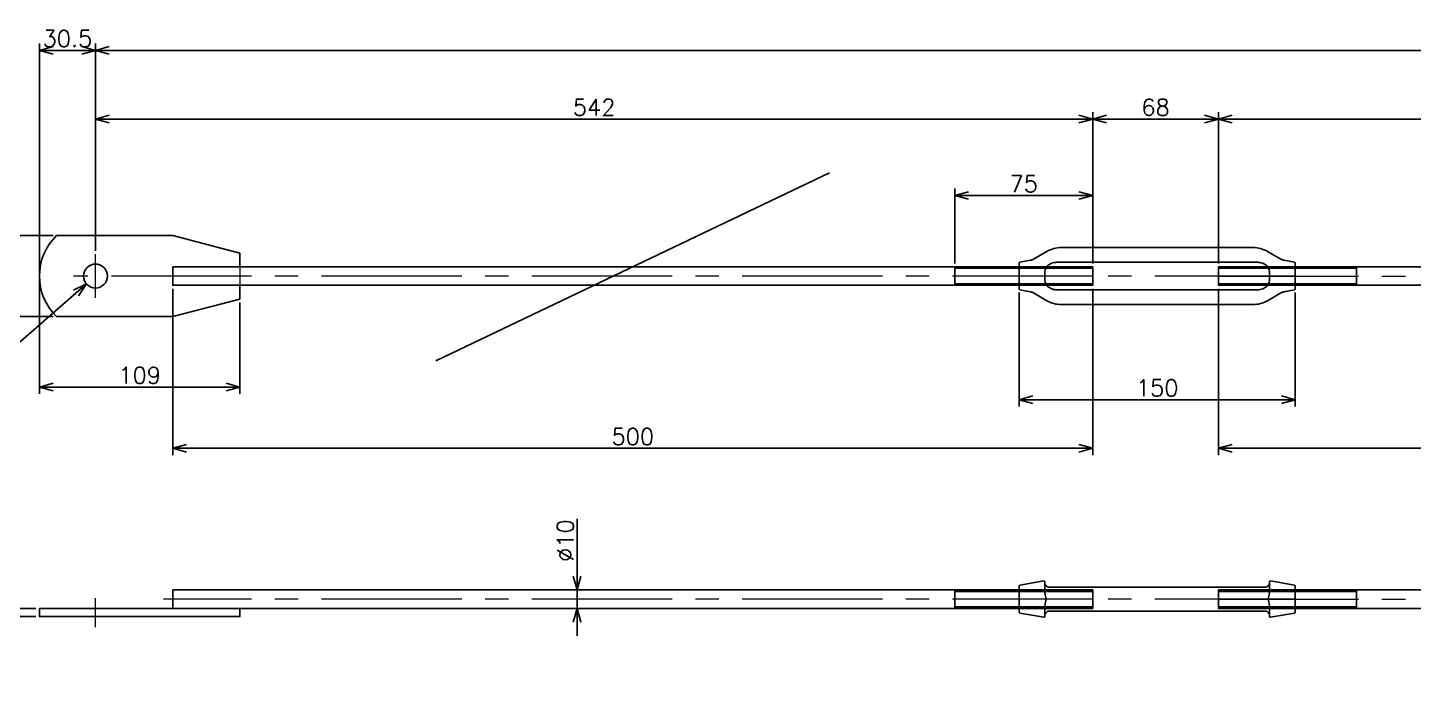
# Model space of a CAD drawing. Header units: millimetres. Extents: x -8731 to 85711, y -14522 to 31379.
# Drawn here: x 50890 to 51643, y -2360 to -2003 of the extents above; entities that cross this region are included whole.
import ezdxf

# ---------------------------------------------------------------- set-up
doc = ezdxf.new("R2010")
doc.units = ezdxf.units.MM
doc.header["$LTSCALE"] = 4
doc.header["$PDMODE"] = 99
doc.header["$PDSIZE"] = 1
doc.linetypes.add('CENTER2', pattern=[28.575, 19.05, -3.175, 3.175, -3.175])
doc.linetypes.add('HIDDEN', pattern=[9.525, 6.35, -3.175])
for name, color, linetype, lineweight in [('04_HIDDEN', 2, 'HIDDEN', 13), ('05_CENTER', 4, 'CENTER2', 13), ('08_DIM', 3, 'Continuous', 13)]:
    doc.layers.add(name, color=color, linetype=linetype, lineweight=lineweight)
doc.layers.add('10_DRAFT', color=8, linetype='Continuous', lineweight=0, plot=False)
doc.styles.add('KSS_TXT', font='txt.shx', dxfattribs={"bigfont": 'extfont2.shx'})
doc.dimstyles.new('KSS_DIM', dxfattribs={"dimscale": 3, "dimtxt": 3, "dimasz": 2.5, "dimexe": 1.25, "dimexo": 0.625, "dimtad": 1, "dimdsep": 46, "dimtxsty": 'KSS_TXT', "dimblk": 'OPEN30', "dimcen": 0, "dimazin": 2, "dimtfac": 0.75, "dimtmove": 0, "dimatfit": 3, "dimldrblk": 'OPEN30', "dimfxl": 1, "dimtolj": 1, "dimarcsym": 0})
doc.dimstyles.new('KSS_DIM$3', dxfattribs={"dimscale": 3, "dimtxt": 3, "dimasz": 2.5, "dimexe": 1.25, "dimexo": 0.625, "dimtad": 1, "dimtih": 1, "dimtoh": 1, "dimdsep": 46, "dimtxsty": 'KSS_TXT', "dimblk": 'OPEN30', "dimcen": 0, "dimazin": 2, "dimtfac": 0.75, "dimtofl": 0, "dimtmove": 0, "dimatfit": 3, "dimldrblk": 'OPEN30', "dimfxl": 1, "dimtolj": 1, "dimarcsym": 0})

# ---------------------------------------------------------------- blocks, each defined once
blk = doc.blocks.new('_Open30')
at = {"color": 0, "linetype": 'ByBlock', "lineweight": -2}
for p, q in [((-1, 0.27), (0, 0)), ((0, 0), (-1, -0.27)), ((0, 0), (-1, 0))]:
    blk.add_line(p, q, dxfattribs=at)
blk = doc.blocks.new('*D1190')
at = {"layer": '08_DIM', "color": 0, "linetype": 'ByBlock', "lineweight": -2, "transparency": 16777216}
for p, q in [((51537.4, -2144.95), (51537.4, -2235.41)), ((53302.4, -2144.95), (53302.4, -2235.41)), ((51544.9, -2231.66), (53294.9, -2231.66))]:
    blk.add_line(p, q, dxfattribs=at)
at = {"layer": 'Defpoints', "color": 0, "transparency": 16777216}
for p in [(51537.4, -2143.07), (53302.4, -2143.07), (53302.4, -2231.66)]:
    blk.add_point(p, dxfattribs=at)
at = {"layer": '08_DIM', "color": 0, "lineweight": -2, "transparency": 16777216, "xscale": 7.5, "yscale": 7.5, "zscale": 7.5, "rotation": 180}
blk.add_blockref('_Open30', (51537.4, -2231.66), dxfattribs=at)
at = {"layer": '08_DIM', "color": 0, "lineweight": -2, "transparency": 16777216, "xscale": 7.5, "yscale": 7.5, "zscale": 7.5}
blk.add_blockref('_Open30', (53302.4, -2231.66), dxfattribs=at)
at = {"layer": '08_DIM', "color": 0, "transparency": 16777216, "insert": (52419.9, -2225.28), "char_height": 9, "attachment_point": 5, "style": 'KSS_TXT'}
blk.add_mtext('\\A1;1765', dxfattribs=at)
blk = doc.blocks.new('A$C0E3650FB_1')
at = {"color": 0}
for p, q in [((-523.12, 22), (-460, 22)), ((-423.5, 12.5), (-460, 22)), ((-423.5, 12.5), (-423.5, 5)), ((-35, 5), (-35, -5)), ((-35, 4.19), (40, 4.19)), ((-423.5, -12.5), (-423.5, -5)), ((-35, -4.19), (40, -4.19)), ((-423.5, -12.5), (-460, -22)), ((-523.12, -22), (-460, -22))]:
    blk.add_line(p, q, dxfattribs=at)
blk.add_lwpolyline([(-460, 5), (40, 5), (40, -5), (-460, -5)], close=True, dxfattribs=at)
blk.add_circle((-502, 0), 6.5, dxfattribs=at)
blk.add_arc((-502, 0), 30.5, 133.83714, 226.16286, dxfattribs=at)
at = {"layer": '04_HIDDEN', "color": 0}
blk.add_line((-423.5, 5), (-423.5, -5), dxfattribs=at)
at = {"layer": '05_CENTER', "color": 0}
for p, q in [((-502, -11.9), (-502, 11.9)), ((40, 0), (-513.9, 0))]:
    blk.add_line(p, q, dxfattribs=at)
at = {"layer": '10_DRAFT'}
blk.add_line((0, 5), (0, -5), dxfattribs=at)
blk = doc.blocks.new('*D1191')
at = {"layer": '08_DIM', "color": 0, "linetype": 'ByBlock', "lineweight": -2, "transparency": 16777216}
for p, q in [((50862.91, -2311.09), (50862.91, -2303.59)), ((50894.75, -2318.59), (50859.16, -2318.59)), ((50862.91, -2318.59), (50862.91, -2323.09)), ((50894.75, -2323.09), (50859.16, -2323.09)), ((50862.91, -2330.59), (50862.91, -2359.84))]:
    blk.add_line(p, q, dxfattribs=at)
at = {"layer": 'Defpoints', "color": 0, "transparency": 16777216}
for p in [(50896.63, -2318.59), (50862.91, -2323.09), (50896.63, -2323.09)]:
    blk.add_point(p, dxfattribs=at)
at = {"layer": '08_DIM', "color": 0, "lineweight": -2, "transparency": 16777216, "xscale": 7.5, "yscale": 7.5, "zscale": 7.5}
for p, rotation in [((50862.91, -2318.59), 270), ((50862.91, -2323.09), 90)]:
    blk.add_blockref('_Open30', p, dxfattribs=dict(at, rotation=rotation))
at = {"layer": '08_DIM', "color": 0, "transparency": 16777216, "insert": (50856.53, -2348.97), "char_height": 9, "attachment_point": 5, "rotation": 90, "style": 'KSS_TXT'}
blk.add_mtext('\\A1;4.5', dxfattribs=at)
blk = doc.blocks.new('*D1192')
at = {"layer": '08_DIM', "color": 0, "lineweight": -2, "transparency": 16777216}
for p, q in [((51188.83, -2308.59), (51188.83, -2269.97)), ((51188.83, -2301.09), (51188.83, -2293.59)), ((51188.83, -2308.59), (51188.83, -2318.59)), ((51189, -2308.59), (51192.58, -2308.59)), ((51189, -2318.59), (51192.58, -2318.59)), ((51188.83, -2326.09), (51188.83, -2333.59))]:
    blk.add_line(p, q, dxfattribs=at)
at = {"layer": 'Defpoints', "color": 0, "transparency": 16777216}
for p in [(51187.12, -2308.59), (51187.12, -2318.59), (51188.83, -2318.59)]:
    blk.add_point(p, dxfattribs=at)
at = {"layer": '08_DIM', "color": 0, "lineweight": -2, "transparency": 16777216, "xscale": 7.5, "yscale": 7.5, "zscale": 7.5}
for p, rotation in [((51188.83, -2308.59), 270), ((51188.83, -2318.59), 90)]:
    blk.add_blockref('_Open30', p, dxfattribs=dict(at, rotation=rotation))
at = {"layer": '08_DIM', "color": 0, "transparency": 16777216, "insert": (51182.45, -2281.78), "char_height": 9, "attachment_point": 5, "rotation": 90, "style": 'KSS_TXT'}
blk.add_mtext('\\A1;%%C10', dxfattribs=at)
blk = doc.blocks.new('*D1193')
at = {"layer": '08_DIM', "color": 0, "linetype": 'ByBlock', "lineweight": -2, "transparency": 16777216}
for p, q in [((50855.89, -2200.09), (50916.57, -2147.26)), ((50833.01, -2200.09), (50855.89, -2200.09))]:
    blk.add_line(p, q, dxfattribs=at)
at = {"layer": 'Defpoints', "color": 0, "transparency": 16777216}
for p in [(50932.03, -2133.8), (50922.22, -2142.34)]:
    blk.add_point(p, dxfattribs=at)
at = {"layer": '08_DIM', "color": 0, "lineweight": -2, "transparency": 16777216, "xscale": 7.5, "yscale": 7.5, "zscale": 7.5, "rotation": 41.04032992579313}
blk.add_blockref('_Open30', (50922.22, -2142.34), dxfattribs=at)
at = {"layer": '08_DIM', "color": 0, "transparency": 16777216, "insert": (50843.51, -2193.71), "char_height": 9, "attachment_point": 5, "style": 'KSS_TXT'}
blk.add_mtext('\\A1;%%C13', dxfattribs=at)
blk = doc.blocks.new('*D1194')
at = {"layer": '08_DIM', "color": 0, "linetype": 'ByBlock', "lineweight": -2, "transparency": 16777216}
for p, q in [((50969.13, -2144.95), (50969.13, -2235.41)), ((51469.13, -2144.95), (51469.13, -2235.41)), ((51461.63, -2231.66), (50976.63, -2231.66))]:
    blk.add_line(p, q, dxfattribs=at)
at = {"layer": 'Defpoints', "color": 0, "transparency": 16777216}
for p in [(50969.13, -2143.07), (51469.13, -2143.07), (50969.13, -2231.66)]:
    blk.add_point(p, dxfattribs=at)
at = {"layer": '08_DIM', "color": 0, "lineweight": -2, "transparency": 16777216, "xscale": 7.5, "yscale": 7.5, "zscale": 7.5, "rotation": 180}
blk.add_blockref('_Open30', (50969.13, -2231.66), dxfattribs=at)
at = {"layer": '08_DIM', "color": 0, "lineweight": -2, "transparency": 16777216, "xscale": 7.5, "yscale": 7.5, "zscale": 7.5}
blk.add_blockref('_Open30', (51469.13, -2231.66), dxfattribs=at)
at = {"layer": '08_DIM', "color": 0, "transparency": 16777216, "insert": (51219.13, -2225.28), "char_height": 9, "attachment_point": 5, "style": 'KSS_TXT'}
blk.add_mtext('\\A1;500', dxfattribs=at)
blk = doc.blocks.new('*D1195')
at = {"layer": '08_DIM', "color": 0, "lineweight": -2, "transparency": 16777216}
for p, q in [((51429.13, -2147.03), (51429.13, -2208.99)), ((51579.13, -2147.03), (51579.13, -2208.99)), ((51571.63, -2205.24), (51436.63, -2205.24))]:
    blk.add_line(p, q, dxfattribs=at)
at = {"layer": 'Defpoints', "color": 0, "transparency": 16777216}
for p in [(51429.13, -2145.15), (51579.13, -2145.15), (51429.13, -2205.24)]:
    blk.add_point(p, dxfattribs=at)
at = {"layer": '08_DIM', "color": 0, "lineweight": -2, "transparency": 16777216, "xscale": 7.5, "yscale": 7.5, "zscale": 7.5, "rotation": 180}
blk.add_blockref('_Open30', (51429.13, -2205.24), dxfattribs=at)
at = {"layer": '08_DIM', "color": 0, "lineweight": -2, "transparency": 16777216, "xscale": 7.5, "yscale": 7.5, "zscale": 7.5}
blk.add_blockref('_Open30', (51579.13, -2205.24), dxfattribs=at)
at = {"layer": '08_DIM', "color": 0, "transparency": 16777216, "insert": (51504.13, -2198.85), "char_height": 9, "attachment_point": 5, "style": 'KSS_TXT'}
blk.add_mtext('\\A1;150', dxfattribs=at)
blk = doc.blocks.new('*D1196')
at = {"layer": '08_DIM', "color": 0, "lineweight": -2, "transparency": 16777216}
for p, q in [((50896.63, -2136.2), (50896.63, -2011.72)), ((50919.63, -2015.47), (50904.13, -2015.47)), ((50927.13, -2124.29), (50927.13, -2011.72))]:
    blk.add_line(p, q, dxfattribs=at)
at = {"layer": 'Defpoints', "color": 0, "transparency": 16777216}
for p in [(50896.63, -2015.47), (50927.13, -2126.17), (50896.63, -2138.07)]:
    blk.add_point(p, dxfattribs=at)
at = {"layer": '08_DIM', "color": 0, "lineweight": -2, "transparency": 16777216, "xscale": 7.5, "yscale": 7.5, "zscale": 7.5, "rotation": 180}
blk.add_blockref('_Open30', (50896.63, -2015.47), dxfattribs=at)
at = {"layer": '08_DIM', "color": 0, "lineweight": -2, "transparency": 16777216, "xscale": 7.5, "yscale": 7.5, "zscale": 7.5}
blk.add_blockref('_Open30', (50927.13, -2015.47), dxfattribs=at)
at = {"layer": '08_DIM', "color": 0, "transparency": 16777216, "insert": (50911.88, -2009.08), "char_height": 9, "attachment_point": 5, "style": 'KSS_TXT'}
blk.add_mtext('\\A1;30.5', dxfattribs=at)
blk = doc.blocks.new('*D1197')
at = {"layer": '08_DIM', "color": 0, "lineweight": -2, "transparency": 16777216}
for p, q in [((50896.63, -2139.95), (50896.63, -2202.13)), ((51005.63, -2152.45), (51005.63, -2202.13)), ((50904.13, -2198.38), (50998.13, -2198.38))]:
    blk.add_line(p, q, dxfattribs=at)
at = {"layer": 'Defpoints', "color": 0, "transparency": 16777216}
for p in [(50896.63, -2138.07), (51005.63, -2150.57), (51005.63, -2198.38)]:
    blk.add_point(p, dxfattribs=at)
at = {"layer": '08_DIM', "color": 0, "lineweight": -2, "transparency": 16777216, "xscale": 7.5, "yscale": 7.5, "zscale": 7.5, "rotation": 180}
blk.add_blockref('_Open30', (50896.63, -2198.38), dxfattribs=at)
at = {"layer": '08_DIM', "color": 0, "lineweight": -2, "transparency": 16777216, "xscale": 7.5, "yscale": 7.5, "zscale": 7.5}
blk.add_blockref('_Open30', (51005.63, -2198.38), dxfattribs=at)
at = {"layer": '08_DIM', "color": 0, "transparency": 16777216, "insert": (50951.13, -2192.01), "char_height": 9, "attachment_point": 5, "style": 'KSS_TXT'}
blk.add_mtext('\\A1;109', dxfattribs=at)
blk = doc.blocks.new('*D1198')
at = {"layer": '08_DIM', "color": 0, "lineweight": -2, "transparency": 16777216}
for p, q in [((50904.13, -2116.07), (50854.28, -2116.07)), ((50858.03, -2152.57), (50858.03, -2123.57)), ((50904.13, -2160.07), (50854.28, -2160.07))]:
    blk.add_line(p, q, dxfattribs=at)
at = {"layer": 'Defpoints', "color": 0, "transparency": 16777216}
for p in [(50858.03, -2116.07), (50906, -2116.07), (50906, -2160.07)]:
    blk.add_point(p, dxfattribs=at)
at = {"layer": '08_DIM', "color": 0, "lineweight": -2, "transparency": 16777216, "xscale": 7.5, "yscale": 7.5, "zscale": 7.5}
for p, rotation in [((50858.03, -2116.07), 90), ((50858.03, -2160.07), 270)]:
    blk.add_blockref('_Open30', p, dxfattribs=dict(at, rotation=rotation))
at = {"layer": '08_DIM', "color": 0, "transparency": 16777216, "insert": (50851.65, -2138.07), "char_height": 9, "attachment_point": 5, "rotation": 90, "style": 'KSS_TXT'}
blk.add_mtext('\\A1;44', dxfattribs=at)
blk = doc.blocks.new('*D1199')
at = {"layer": '08_DIM', "color": 0, "lineweight": -2, "transparency": 16777216}
for p, q in [((51394.13, -2131.2), (51394.13, -2090.57)), ((51469.13, -2131.2), (51469.13, -2090.57)), ((51461.63, -2094.32), (51401.63, -2094.32))]:
    blk.add_line(p, q, dxfattribs=at)
at = {"layer": 'Defpoints', "color": 0, "transparency": 16777216}
for p in [(51394.13, -2094.32), (51394.13, -2133.07), (51469.13, -2133.07)]:
    blk.add_point(p, dxfattribs=at)
at = {"layer": '08_DIM', "color": 0, "lineweight": -2, "transparency": 16777216, "xscale": 7.5, "yscale": 7.5, "zscale": 7.5, "rotation": 180}
blk.add_blockref('_Open30', (51394.13, -2094.32), dxfattribs=at)
at = {"layer": '08_DIM', "color": 0, "lineweight": -2, "transparency": 16777216, "xscale": 7.5, "yscale": 7.5, "zscale": 7.5}
blk.add_blockref('_Open30', (51469.13, -2094.32), dxfattribs=at)
at = {"layer": '08_DIM', "color": 0, "transparency": 16777216, "insert": (51431.63, -2087.94), "char_height": 9, "attachment_point": 5, "style": 'KSS_TXT'}
blk.add_mtext('\\A1;75', dxfattribs=at)
blk = doc.blocks.new('*D1200')
at = {"layer": '08_DIM', "color": 0, "lineweight": -2, "transparency": 16777216}
for p, q in [((50927.13, -2124.29), (50927.13, -2011.72)), ((50934.63, -2015.47), (53336.9, -2015.47)), ((53344.4, -2124.29), (53344.4, -2011.72))]:
    blk.add_line(p, q, dxfattribs=at)
at = {"layer": 'Defpoints', "color": 0, "transparency": 16777216}
for p in [(53344.4, -2015.47), (50927.13, -2126.17), (53344.4, -2126.17)]:
    blk.add_point(p, dxfattribs=at)
at = {"layer": '08_DIM', "color": 0, "lineweight": -2, "transparency": 16777216, "xscale": 7.5, "yscale": 7.5, "zscale": 7.5, "rotation": 180}
blk.add_blockref('_Open30', (50927.13, -2015.47), dxfattribs=at)
at = {"layer": '08_DIM', "color": 0, "lineweight": -2, "transparency": 16777216, "xscale": 7.5, "yscale": 7.5, "zscale": 7.5}
blk.add_blockref('_Open30', (53344.4, -2015.47), dxfattribs=at)
at = {"layer": '08_DIM', "color": 0, "transparency": 16777216, "insert": (52138.26, -2009.09), "char_height": 9, "attachment_point": 5, "style": 'KSS_TXT'}
blk.add_mtext('\\A1;2417', dxfattribs=at)
blk = doc.blocks.new('*D1201')
at = {"layer": '08_DIM', "color": 0, "lineweight": -2, "transparency": 16777216}
for p, q in [((50927.13, -2124.29), (50927.13, -2049.04)), ((50934.63, -2052.79), (51461.63, -2052.79)), ((51469.13, -2131.2), (51469.13, -2049.04))]:
    blk.add_line(p, q, dxfattribs=at)
at = {"layer": 'Defpoints', "color": 0, "transparency": 16777216}
for p in [(51469.13, -2052.79), (50927.13, -2126.17), (51469.13, -2133.07)]:
    blk.add_point(p, dxfattribs=at)
at = {"layer": '08_DIM', "color": 0, "lineweight": -2, "transparency": 16777216, "xscale": 7.5, "yscale": 7.5, "zscale": 7.5, "rotation": 180}
blk.add_blockref('_Open30', (50927.13, -2052.79), dxfattribs=at)
at = {"layer": '08_DIM', "color": 0, "lineweight": -2, "transparency": 16777216, "xscale": 7.5, "yscale": 7.5, "zscale": 7.5}
blk.add_blockref('_Open30', (51469.13, -2052.79), dxfattribs=at)
at = {"layer": '08_DIM', "color": 0, "transparency": 16777216, "insert": (51198.13, -2046.41), "char_height": 9, "attachment_point": 5, "style": 'KSS_TXT'}
blk.add_mtext('\\A1;542', dxfattribs=at)
blk = doc.blocks.new('*D1202')
at = {"layer": '08_DIM', "color": 0, "lineweight": -2, "transparency": 16777216}
for p, q in [((51537.4, -2131.2), (51537.4, -2049.04)), ((51544.9, -2052.79), (53336.9, -2052.79)), ((53344.4, -2124.29), (53344.4, -2049.04))]:
    blk.add_line(p, q, dxfattribs=at)
at = {"layer": 'Defpoints', "color": 0, "transparency": 16777216}
for p in [(53344.4, -2052.79), (53344.4, -2126.17), (51537.4, -2133.07)]:
    blk.add_point(p, dxfattribs=at)
at = {"layer": '08_DIM', "color": 0, "lineweight": -2, "transparency": 16777216, "xscale": 7.5, "yscale": 7.5, "zscale": 7.5, "rotation": 180}
blk.add_blockref('_Open30', (51537.4, -2052.79), dxfattribs=at)
at = {"layer": '08_DIM', "color": 0, "lineweight": -2, "transparency": 16777216, "xscale": 7.5, "yscale": 7.5, "zscale": 7.5}
blk.add_blockref('_Open30', (53344.4, -2052.79), dxfattribs=at)
at = {"layer": '08_DIM', "color": 0, "transparency": 16777216, "insert": (52440.9, -2046.42), "char_height": 9, "attachment_point": 5, "style": 'KSS_TXT'}
blk.add_mtext('\\A1;1807', dxfattribs=at)
blk = doc.blocks.new('*D1203')
at = {"layer": '08_DIM', "color": 0, "lineweight": -2, "transparency": 16777216}
for p, q in [((51469.13, -2131.2), (51469.13, -2049.04)), ((51529.9, -2052.79), (51476.63, -2052.79)), ((51537.4, -2131.2), (51537.4, -2049.04))]:
    blk.add_line(p, q, dxfattribs=at)
at = {"layer": 'Defpoints', "color": 0, "transparency": 16777216}
for p in [(51469.13, -2052.79), (51469.13, -2133.07), (51537.4, -2133.07)]:
    blk.add_point(p, dxfattribs=at)
at = {"layer": '08_DIM', "color": 0, "lineweight": -2, "transparency": 16777216, "xscale": 7.5, "yscale": 7.5, "zscale": 7.5, "rotation": 180}
blk.add_blockref('_Open30', (51469.13, -2052.79), dxfattribs=at)
at = {"layer": '08_DIM', "color": 0, "lineweight": -2, "transparency": 16777216, "xscale": 7.5, "yscale": 7.5, "zscale": 7.5}
blk.add_blockref('_Open30', (51537.4, -2052.79), dxfattribs=at)
at = {"layer": '08_DIM', "color": 0, "transparency": 16777216, "insert": (51503.26, -2046.42), "char_height": 9, "attachment_point": 5, "style": 'KSS_TXT'}
blk.add_mtext('\\A1;68', dxfattribs=at)
blk = doc.blocks.new('A$C1421197A_1')
at = {"color": 0}
for p, q in [((84, 5), (84, -5)), ((84, 4.19), (159, 4.19)), ((84, -4.19), (159, -4.19))]:
    blk.add_line(p, q, dxfattribs=at)
blk.add_lwpolyline([(-1606, 5), (159, 5), (159, -5), (-1606, -5)], close=True, dxfattribs=at)
at = {"layer": '05_CENTER', "color": 0}
blk.add_line((159, 0), (-1611.06, 0), dxfattribs=at)
at = {"layer": '10_DRAFT'}
blk.add_line((117.28, 5), (117.28, -5), dxfattribs=at)
blk = doc.blocks.new('M10b_1')
at = {"color": 0}
for p, q in [((0.41, 7.57), (13.41, 9.87)), ((14, 9.37), (14, 8.49)), ((136, 8.49), (136, 9.37)), ((149.59, 7.57), (136.59, 9.87)), ((0, -7.08), (0, 7.08)), ((14, 3.64), (14, 3.95)), ((15.9, 6.45), (17.12, 6.45)), ((22.87, 6.45), (17.12, 6.45)), ((22.87, 6.45), (127.13, 6.45)), ((127.13, 6.45), (132.88, 6.45)), ((132.88, 6.45), (134.1, 6.45)), ((136, 3.95), (136, 3.64)), ((150, 7.08), (150, -7.08)), ((14, -3.95), (14, -3.64)), ((15.9, -6.45), (17.12, -6.45)), ((17.12, -6.45), (22.87, -6.45)), ((17.12, -6.45), (22.87, -6.45)), ((22.87, -6.45), (127.13, -6.45)), ((132.88, -6.45), (127.13, -6.45)), ((132.88, -6.45), (134.1, -6.45)), ((136, -3.64), (136, -3.95)), ((0.41, -7.57), (13.41, -9.87)), ((14, -8.49), (14, -9.37)), ((136, -9.37), (136, -8.49)), ((149.59, -7.57), (136.59, -9.87))]:
    blk.add_line(p, q, dxfattribs=at)
for centre, start, end in [((0.5, 7.08), 100, 180), ((13.5, 9.37), 0, 100), ((136.5, 9.37), 80, 180), ((149.5, 7.08), 0, 80), ((0.5, -7.08), 180, 260), ((149.5, -7.08), 280, 0), ((13.5, -9.37), 260, 0), ((136.5, -9.37), 180, 280)]:
    blk.add_arc(centre, 0.5, start, end, dxfattribs=at)
for points, knots in [([(14, 8.49), (14, 8.43), (14.01, 8.34), (14.07, 8.15), (14.12, 8.04), (14.25, 7.8), (14.33, 7.67), (14.55, 7.41), (14.67, 7.28), (14.96, 7.01), (15.12, 6.89), (15.3, 6.77)], [0, 0, 0, 0, 0.0862506, 0.0862506, 0.1725013, 0.1725013, 0.2587519, 0.2587519, 0.3450026, 0.3450026, 0.4312532, 0.4312532, 0.4312532, 0.4312532]), ([(14, 3.95), (14, 4.96), (14, 5.97), (14, 7.46), (14, 8.01), (14, 8.48)], [0, 0, 0, 0, 0.3037056, 0.3037056, 0.5032238, 0.5032238, 0.5032238, 0.5032238]), ([(134.7, 6.77), (134.88, 6.89), (135.04, 7.01), (135.33, 7.28), (135.45, 7.41), (135.67, 7.67), (135.75, 7.8), (135.88, 8.04), (135.93, 8.15), (135.99, 8.34), (136, 8.43), (136, 8.49)], [0.2796978, 0.2796978, 0.2796978, 0.2796978, 0.3659485, 0.3659485, 0.4521991, 0.4521991, 0.5384497, 0.5384497, 0.6247004, 0.6247004, 0.710951, 0.710951, 0.710951, 0.710951]), ([(136, 8.48), (136, 7.93), (136, 7.29), (136, 5.76), (136, 4.85), (136, 3.95)], [0, 0, 0, 0, 0.231406, 0.231406, 0.5032282, 0.5032282, 0.5032282, 0.5032282]), ([(14, -3.64), (14, -3.58), (14, -3.52), (14.02, -3.3), (14.05, -3.13), (14.15, -2.59), (14.25, -2.12), (14.41, -1.09), (14.47, -0.53), (14.47, 0), (14.47, 0.53), (14.41, 1.09), (14.25, 2.12), (14.15, 2.59), (14.05, 3.13), (14.02, 3.3), (14, 3.52), (14, 3.58), (14, 3.64)], [4.4428625, 4.4428625, 4.4428625, 4.4428625, 4.4745429, 4.4745429, 4.5476961, 4.5476961, 4.7070575, 4.7070575, 4.8664189, 4.8664189, 4.8664189, 5.0257804, 5.0257804, 5.1851418, 5.1851418, 5.2582949, 5.2582949, 5.2899754, 5.2899754, 5.2899754, 5.2899754]), ([(15.3, 6.77), (15.4, 6.69), (15.51, 6.63), (15.7, 6.54), (15.79, 6.51), (15.92, 6.47), (15.97, 6.46), (16, 6.45)], [-0.5898009, -0.5898009, -0.5898009, -0.5898009, -0.5284975, -0.5284975, -0.4671942, -0.4671942, -0.4074146, -0.4074146, -0.4074146, -0.4074146]), ([(16, 6.45), (15.99, 6.45), (15.97, 6.46), (15.91, 6.47), (15.84, 6.49), (15.68, 6.55), (15.59, 6.59), (15.42, 6.68), (15.36, 6.72), (15.3, 6.77)], [-0.4016766, -0.4016766, -0.4016766, -0.4016766, -0.3777034, -0.3777034, -0.316343, -0.316343, -0.2549827, -0.2549827, -0.219037, -0.219037, -0.219037, -0.219037]), ([(134.7, 6.77), (134.6, 6.69), (134.49, 6.63), (134.3, 6.54), (134.21, 6.51), (134.08, 6.47), (134.03, 6.46), (134, 6.45)], [-0.5898009, -0.5898009, -0.5898009, -0.5898009, -0.5284975, -0.5284975, -0.4671942, -0.4671942, -0.4074146, -0.4074146, -0.4074146, -0.4074146]), ([(136, 3.64), (136, 3.58), (136, 3.52), (135.98, 3.3), (135.95, 3.13), (135.85, 2.59), (135.75, 2.12), (135.59, 1.09), (135.53, 0.53), (135.53, -0.53), (135.59, -1.09), (135.75, -2.12), (135.85, -2.59), (135.95, -3.13), (135.98, -3.3), (136, -3.52), (136, -3.58), (136, -3.64)], [2.009653, 2.009653, 2.009653, 2.009653, 2.0413335, 2.0413335, 2.1144866, 2.1144866, 2.273848, 2.273848, 2.4332095, 2.4332095, 2.5925709, 2.5925709, 2.7519323, 2.7519323, 2.8250855, 2.8250855, 2.8567659, 2.8567659, 2.8567659, 2.8567659]), ([(14, -8.48), (14, -7.93), (14, -7.29), (14, -5.76), (14, -4.85), (14, -3.95)], [0, 0, 0, 0, 0.231406, 0.231406, 0.5032282, 0.5032282, 0.5032282, 0.5032282]), ([(15.3, -6.77), (15.12, -6.89), (14.96, -7.01), (14.67, -7.28), (14.55, -7.41), (14.33, -7.67), (14.25, -7.8), (14.12, -8.04), (14.07, -8.15), (14.01, -8.34), (14, -8.43), (14, -8.49)], [0.2796978, 0.2796978, 0.2796978, 0.2796978, 0.3659485, 0.3659485, 0.4521991, 0.4521991, 0.5384497, 0.5384497, 0.6247004, 0.6247004, 0.710951, 0.710951, 0.710951, 0.710951]), ([(15.3, -6.77), (15.4, -6.69), (15.51, -6.63), (15.7, -6.54), (15.79, -6.51), (15.92, -6.47), (15.97, -6.46), (16, -6.45)], [-0.5898009, -0.5898009, -0.5898009, -0.5898009, -0.5284975, -0.5284975, -0.4671942, -0.4671942, -0.4074146, -0.4074146, -0.4074146, -0.4074146]), ([(134, -6.45), (134.01, -6.45), (134.03, -6.46), (134.09, -6.47), (134.16, -6.49), (134.32, -6.55), (134.41, -6.59), (134.58, -6.68), (134.64, -6.72), (134.7, -6.77)], [-0.4016766, -0.4016766, -0.4016766, -0.4016766, -0.3777034, -0.3777034, -0.316343, -0.316343, -0.2549827, -0.2549827, -0.219037, -0.219037, -0.219037, -0.219037]), ([(134.7, -6.77), (134.6, -6.69), (134.49, -6.63), (134.3, -6.54), (134.21, -6.51), (134.08, -6.47), (134.03, -6.46), (134, -6.45)], [-0.5898009, -0.5898009, -0.5898009, -0.5898009, -0.5284975, -0.5284975, -0.4671942, -0.4671942, -0.4074146, -0.4074146, -0.4074146, -0.4074146]), ([(136, -8.49), (136, -8.43), (135.99, -8.34), (135.93, -8.15), (135.88, -8.04), (135.75, -7.8), (135.67, -7.67), (135.45, -7.41), (135.33, -7.28), (135.04, -7.01), (134.88, -6.89), (134.7, -6.77)], [0, 0, 0, 0, 0.0862506, 0.0862506, 0.1725013, 0.1725013, 0.2587519, 0.2587519, 0.3450026, 0.3450026, 0.4312532, 0.4312532, 0.4312532, 0.4312532]), ([(136, -3.95), (136, -4.96), (136, -5.97), (136, -7.46), (136, -8.01), (136, -8.48)], [0, 0, 0, 0, 0.3037056, 0.3037056, 0.5032238, 0.5032238, 0.5032238, 0.5032238])]:
    blk.add_open_spline(points, degree=3, knots=knots, dxfattribs=at)
for points in [[(14, 8.48), (14, 8.48), (14, 8.49), (14, 8.49)], [(136, 8.49), (136, 8.49), (136, 8.48), (136, 8.48)], [(14, -8.49), (14, -8.49), (14, -8.48), (14, -8.48)], [(136, -8.48), (136, -8.48), (136, -8.49), (136, -8.49)]]:
    blk.add_open_spline(points, degree=3, dxfattribs=at)
at = {"layer": '04_HIDDEN', "color": 0}
for p, q in [((14, 5), (0, 5)), ((14, 4.19), (0, 4.19)), ((135.53, 4.19), (150, 4.19)), ((136, 5), (150, 5)), ((0, -4.19), (14, -4.19)), ((0, -5), (14, -5)), ((136, -4.19), (150, -4.19)), ((136, -5), (150, -5))]:
    blk.add_line(p, q, dxfattribs=at)
at = {"layer": '05_CENTER', "color": 0}
blk.add_line((150, 0), (0, 0), dxfattribs=at)
blk = doc.blocks.new('A$C32090A99_1')
at = {"color": 0}
for p, q in [((-35, 5), (-35, -5)), ((-35, 4.19), (40, 4.19)), ((-35, -4.19), (40, -4.19))]:
    blk.add_line(p, q, dxfattribs=at)
blk.add_lwpolyline([(-460, 5), (40, 5), (40, -5), (-460, -5)], close=True, dxfattribs=at)
blk.add_lwpolyline([(-532.5, -5), (-423.5, -5), (-423.5, -9.5), (-532.5, -9.5)], close=True)
at = {"layer": '05_CENTER', "color": 0}
for p, q in [((-502, -15.17), (-502, 0.57)), ((40, 0), (-465.06, 0))]:
    blk.add_line(p, q, dxfattribs=at)
at = {"layer": '10_DRAFT'}
blk.add_line((0, 5), (0, -5), dxfattribs=at)
blk = doc.blocks.new('A$C15074038_1')
at = {"color": 0}
for p, q in [((-33.28, 5), (-33.28, -5)), ((-33.28, 4.19), (41.72, 4.19)), ((-33.28, -4.19), (41.72, -4.19))]:
    blk.add_line(p, q, dxfattribs=at)
blk.add_lwpolyline([(-1723.28, 5), (41.72, 5), (41.72, -5), (-1723.28, -5)], close=True, dxfattribs=at)
at = {"layer": '05_CENTER', "color": 0}
blk.add_line((41.72, 0), (-1777.18, 0), dxfattribs=at)
at = {"layer": '10_DRAFT'}
blk.add_line((0, 5), (0, -5), dxfattribs=at)
blk = doc.blocks.new('M10a_1')
at = {"color": 0}
for p, q in [((22.87, 15.5), (127.13, 15.5)), ((0.41, 7.57), (6.13, 8.58)), ((7.76, 9.18), (15.12, 13.42)), ((134.88, 13.42), (142.24, 9.18)), ((149.59, 7.57), (143.87, 8.58)), ((0, -7.08), (0, 7.08)), ((14, 2.08), (14, -2.08)), ((22.87, 7.5), (127.13, 7.5)), ((136, -2.08), (136, 2.08)), ((150, 7.08), (150, -7.08)), ((127.13, -7.5), (22.87, -7.5)), ((0.41, -7.57), (6.13, -8.58)), ((15.12, -13.42), (7.76, -9.18)), ((142.24, -9.18), (134.88, -13.42)), ((149.59, -7.57), (143.87, -8.58)), ((127.13, -15.5), (22.87, -15.5))]:
    blk.add_line(p, q, dxfattribs=at)
for centre, radius, start, end in [((22.87, 0), 15.5, 90, 120), ((127.13, 0), 15.5, 60, 90), ((0.5, 7.08), 0.5, 100, 180), ((5.26, 13.51), 5, 280, 300), ((144.74, 13.51), 5, 240, 260), ((149.5, 7.08), 0.5, 0, 80), ((19, 2.08), 5, 113.6985, 180), ((131, 2.08), 5, 0, 66.3015), ((0.5, -7.08), 0.5, 180, 260), ((19, -2.08), 5, 180, 246.3015), ((131, -2.08), 5, 293.6985, 0), ((149.5, -7.08), 0.5, 280, 0), ((5.26, -13.51), 5, 60, 80), ((22.87, 0), 15.5, 240, 270), ((127.13, 0), 15.5, 270, 300), ((144.74, -13.51), 5, 100, 120)]:
    blk.add_arc(centre, radius, start, end, dxfattribs=at)
for points, knots in [([(16.99, 6.66), (17.02, 6.67), (17.05, 6.68), (17.46, 6.86), (17.84, 6.99), (18.22, 7.1)], [0.132303, 0.132303, 0.132303, 0.132303, 0.144082, 0.144082, 0.2938879, 0.2938879, 0.2938879, 0.2938879]), ([(18.22, 7.1), (18.71, 7.24), (19.2, 7.35), (20.14, 7.47), (20.6, 7.5), (21.01, 7.5)], [-0.3893718, -0.3893718, -0.3893718, -0.3893718, -0.1946859, -0.1946859, 0, 0, 0, 0]), ([(21.01, 7.5), (21.33, 7.5), (21.64, 7.5), (22.26, 7.5), (22.56, 7.5), (22.87, 7.5)], [0, 0, 0, 0, 0.1265606, 0.1265606, 0.2531211, 0.2531211, 0.2531211, 0.2531211]), ([(127.13, 7.5), (127.44, 7.5), (127.74, 7.5), (128.36, 7.5), (128.67, 7.5), (128.99, 7.5)], [-0.0016427, -0.0016427, -0.0016427, -0.0016427, 0.1249178, 0.1249178, 0.2514784, 0.2514784, 0.2514784, 0.2514784]), ([(128.99, 7.5), (129.2, 7.5), (129.42, 7.49), (130.01, 7.45), (130.39, 7.41), (131.11, 7.28), (131.44, 7.2), (131.78, 7.1)], [0, 0, 0, 0, 0.0982017, 0.0982017, 0.2553245, 0.2553245, 0.3893712, 0.3893712, 0.3893712, 0.3893712]), ([(131.78, 7.1), (132.18, 6.99), (132.59, 6.84), (132.99, 6.66), (133, 6.66), (133.01, 6.66)], [0, 0, 0, 0, 0.158613, 0.158613, 0.1615858, 0.1615858, 0.1615858, 0.1615858]), ([(18.22, -7.1), (17.82, -6.99), (17.41, -6.84), (17.01, -6.66), (17, -6.66), (16.99, -6.66)], [0, 0, 0, 0, 0.158613, 0.158613, 0.1615858, 0.1615858, 0.1615858, 0.1615858]), ([(21.01, -7.5), (20.8, -7.5), (20.58, -7.49), (19.99, -7.45), (19.61, -7.41), (18.89, -7.28), (18.56, -7.2), (18.22, -7.1)], [0, 0, 0, 0, 0.0982017, 0.0982017, 0.2553245, 0.2553245, 0.3893712, 0.3893712, 0.3893712, 0.3893712]), ([(22.87, -7.5), (22.56, -7.5), (22.26, -7.5), (21.64, -7.5), (21.33, -7.5), (21.01, -7.5)], [-0.0016427, -0.0016427, -0.0016427, -0.0016427, 0.1249178, 0.1249178, 0.2514784, 0.2514784, 0.2514784, 0.2514784]), ([(128.99, -7.5), (128.67, -7.5), (128.36, -7.5), (127.74, -7.5), (127.44, -7.5), (127.13, -7.5)], [0, 0, 0, 0, 0.1265606, 0.1265606, 0.2531211, 0.2531211, 0.2531211, 0.2531211]), ([(131.78, -7.1), (131.29, -7.24), (130.8, -7.35), (129.86, -7.47), (129.4, -7.5), (128.99, -7.5)], [-0.3893718, -0.3893718, -0.3893718, -0.3893718, -0.1946859, -0.1946859, 0, 0, 0, 0]), ([(133.01, -6.66), (132.98, -6.67), (132.95, -6.68), (132.54, -6.86), (132.16, -6.99), (131.78, -7.1)], [0.132303, 0.132303, 0.132303, 0.132303, 0.144082, 0.144082, 0.2938879, 0.2938879, 0.2938879, 0.2938879])]:
    blk.add_open_spline(points, degree=3, knots=knots, dxfattribs=at)
at = {"layer": '04_HIDDEN', "color": 0}
for p, q in [((14.94, 5), (0, 5)), ((14.47, 4.19), (0, 4.19)), ((135.06, 5), (150, 5)), ((135.53, 4.19), (150, 4.19)), ((0, -4.19), (14.47, -4.19)), ((0, -5), (14.94, -5)), ((135.06, -5), (150, -5)), ((135.53, -4.19), (150, -4.19))]:
    blk.add_line(p, q, dxfattribs=at)
at = {"layer": '05_CENTER', "color": 0}
blk.add_line((150, 0), (0, 0), dxfattribs=at)

msp = doc.modelspace()

# ---------------------------------------------------------------- linework, layer by layer
at = {"color": 2}
msp.add_line((51326.07631, -2082.02076), (51112.17531, -2184.12174), dxfattribs=at)

# ---------------------------------------------------------------- block references
for name, p in [('A$C0E3650FB_1', (51429.12581, -2138.07125)), ('M10a_1', (51429.12581, -2138.07125)), ('M10b_1', (51429.12581, -2313.59185)), ('A$C32090A99_1', (51429.12581, -2313.59185))]:
    msp.add_blockref(name, p)
at = {"xscale": -1}
for name, p in [('A$C15074038_1', (51579.12581, -2138.07125)), ('A$C1421197A_1', (51696.40478, -2313.59185))]:
    msp.add_blockref(name, p, dxfattribs=at)

# ---------------------------------------------------------------- dimensions: what is measured, and where the dimension line sits
at = {"layer": '08_DIM'}
for base, p1, p2, angle, override, picture, middle in [((50896.62581, -2015.46501), (50927.12581, -2126.16713), (50896.62581, -2138.07125), 180, {"dimscale": 3}, '*D1196', (50911.87581, -2009.08376)), ((51394.12581, -2094.32321), (51469.12581, -2133.07125), (51394.12581, -2133.07125), 180, {"dimscale": 3}, '*D1199', (51431.62581, -2087.94196)), ((50858.02687, -2116.07125), (50906.00118, -2160.07125), (50906.00118, -2116.07125), 90, {"dimscale": 3}, '*D1198', (50851.65187, -2138.07125)), ((51005.62581, -2198.38214), (50896.62581, -2138.07125), (51005.62581, -2150.57125), 180, {"dimscale": 3}, '*D1197', (50951.12581, -2192.00714)), ((53302.40478, -2231.66326), (51537.40256, -2143.07125), (53302.40478, -2143.07125), 180, {"dimdec": 0}, '*D1190', (52419.90367, -2225.28201)), ((50862.90811, -2323.09185), (50896.62581, -2318.59185), (50896.62581, -2323.09185), 90, {"dimscale": 3}, '*D1191', (50856.52686, -2348.96685))]:
    dim = msp.add_linear_dim(base=base, p1=p1, p2=p2, angle=angle, dimstyle='KSS_DIM', override=override, dxfattribs=at)
    dim.commit()
    dim.dimension.update_dxf_attribs({"geometry": picture, "text_midpoint": middle})
dim = msp.add_linear_dim(base=(53344.40478, -2015.46501), p1=(50927.12581, -2126.16713), p2=(53344.40478, -2126.16713), dimstyle='KSS_DIM', override={"dimscale": 3, "dimdec": 0}, dxfattribs=at)
dim.commit()
dim.dimension.update_dxf_attribs({"geometry": '*D1200', "text_midpoint": (52138.26418, -2015.46501), "dimtype": 160})
for base, p1, p2, override, picture, middle in [((51469.12581, -2052.79036), (50927.12581, -2126.16713), (51469.12581, -2133.07125), {"dimscale": 3}, '*D1201', (51198.12581, -2046.40911)), ((51469.12581, -2052.79036), (51537.40256, -2133.07125), (51469.12581, -2133.07125), {"dimdec": 0}, '*D1203', (51503.26418, -2046.41536)), ((53344.40478, -2052.79036), (51537.40256, -2133.07125), (53344.40478, -2126.16713), {"dimdec": 0}, '*D1202', (52440.90367, -2046.41536)), ((50969.12581, -2231.66326), (51469.12581, -2143.07125), (50969.12581, -2143.07125), {"dimscale": 3}, '*D1194', (51219.12581, -2225.28201)), ((51429.12581, -2205.23573), (51579.12581, -2145.1517), (51429.12581, -2145.1517), {"dimscale": 3}, '*D1195', (51504.12581, -2198.85448))]:
    dim = msp.add_linear_dim(base=base, p1=p1, p2=p2, dimstyle='KSS_DIM', override=override, dxfattribs=at)
    dim.commit()
    dim.dimension.update_dxf_attribs({"geometry": picture, "text_midpoint": middle})
dim = msp.add_diameter_dim_2p(p1=(50932.02842, -2133.80341), p2=(50922.2232, -2142.33908), dimstyle='KSS_DIM$3', override={"dimscale": 3, "dimpost": '%%C<>'}, dxfattribs=at)
dim.commit()
dim.dimension.update_dxf_attribs({"geometry": '*D1193', "text_midpoint": (50843.51047, -2200.08762), "dimtype": 163})
dim = msp.add_linear_dim(base=(51188.8271, -2318.59185), p1=(51187.12399, -2308.59185), p2=(51187.12399, -2318.59185), angle=90, text='%%C<>', dimstyle='KSS_DIM', override={"dimscale": 3}, dxfattribs=at)
dim.commit()
dim.dimension.update_dxf_attribs({"geometry": '*D1192', "text_midpoint": (51188.8271, -2281.77935), "dimtype": 160})

doc.saveas('drawing.dxf')
